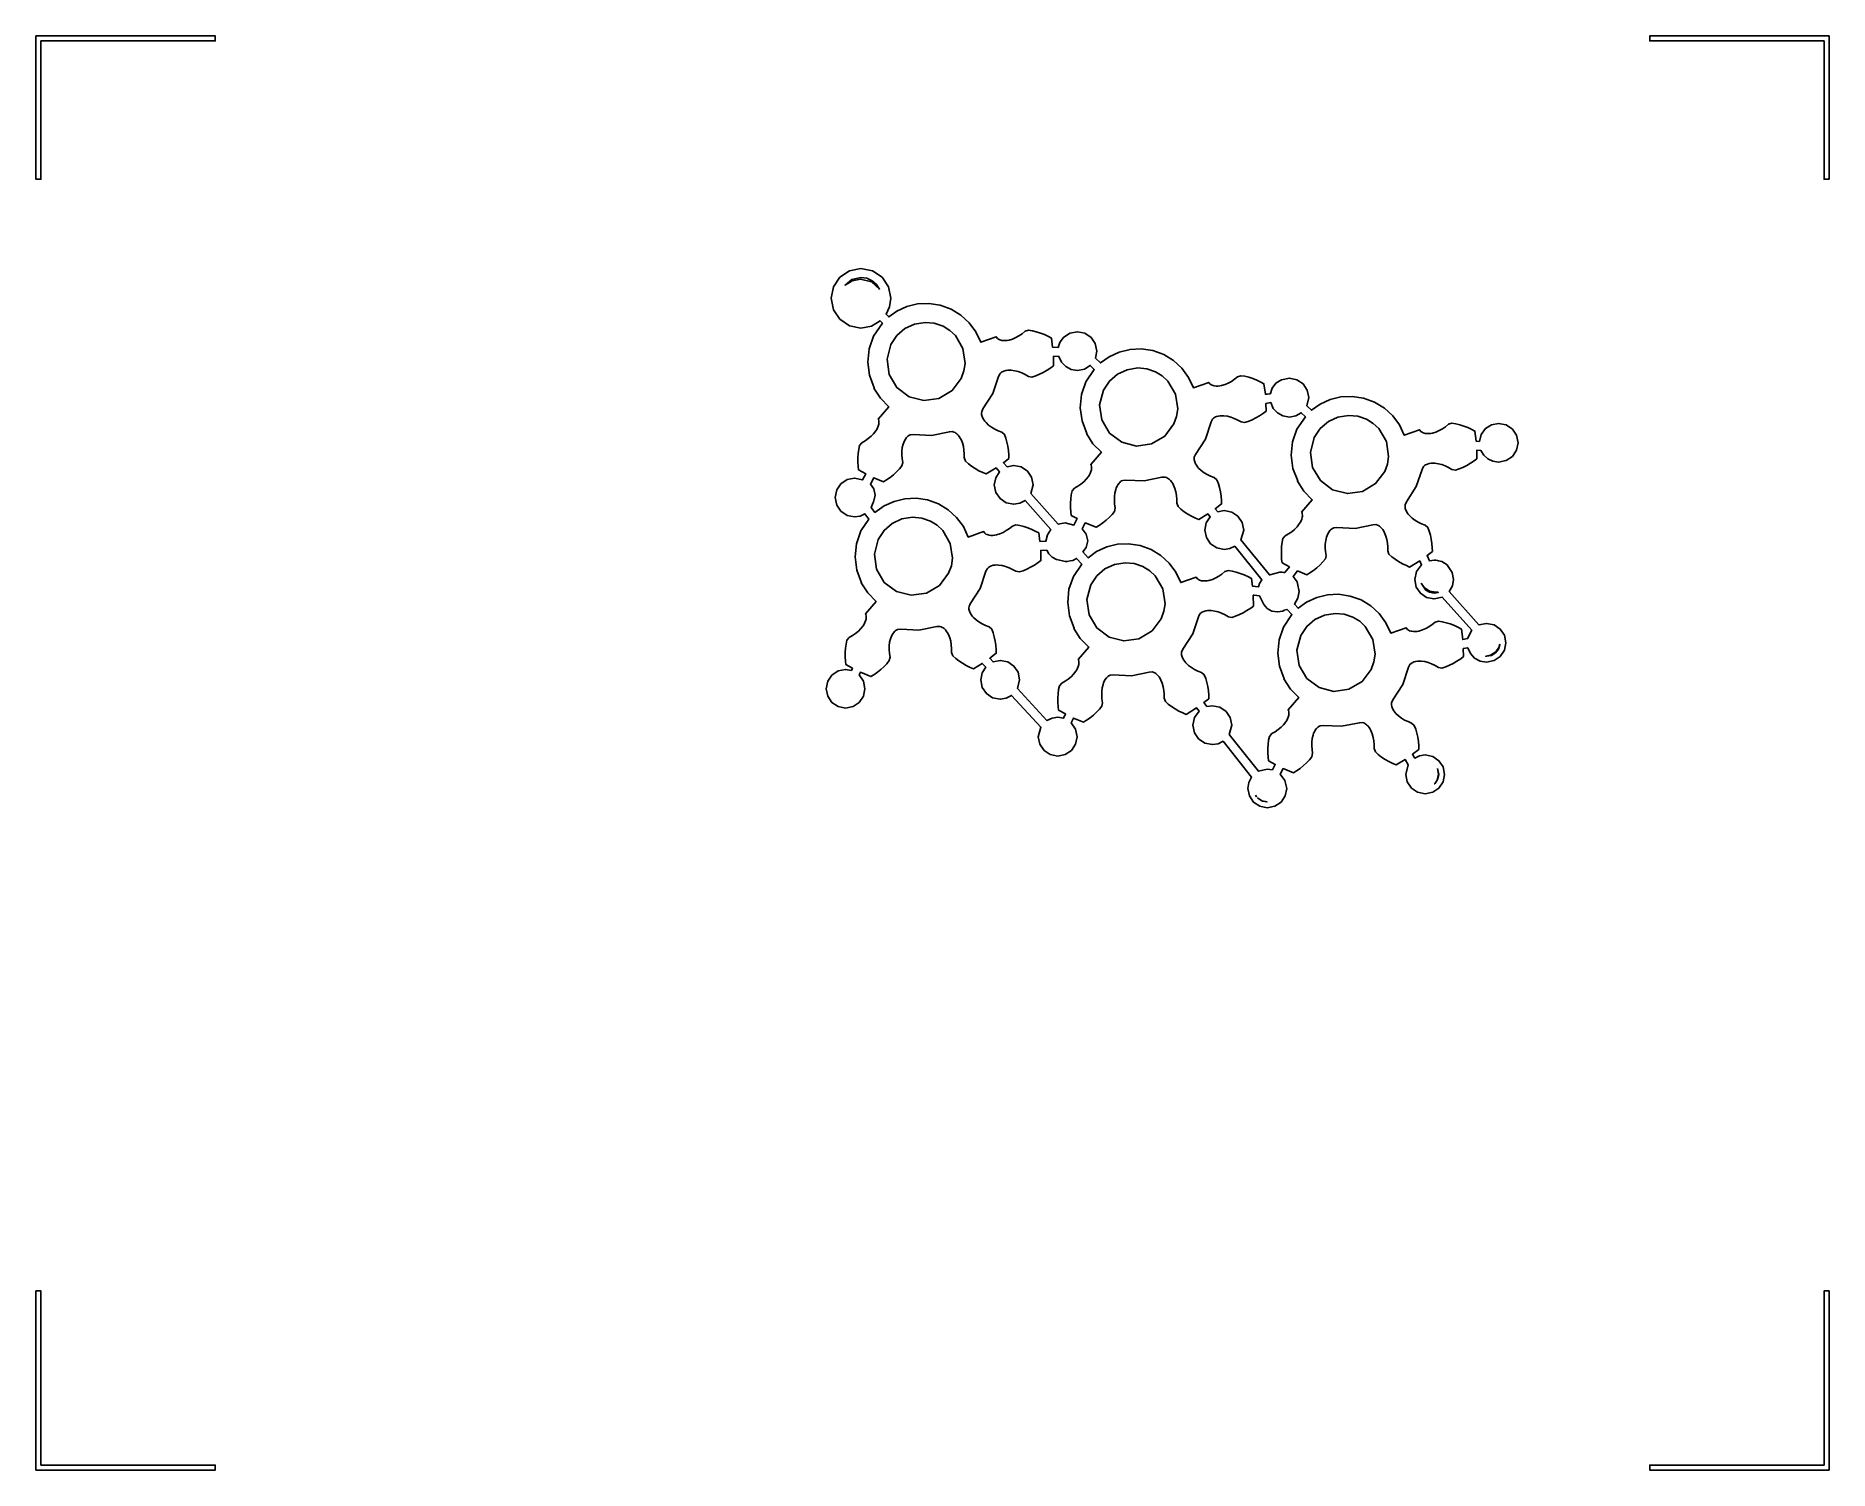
# Model space of a CAD drawing. Extents: x 0 to 10, y 0 to 8.
import ezdxf

# ---------------------------------------------------------------- set-up
doc = ezdxf.new("R2010")
doc.units = 0
doc.layers.add('Layer_1', color=7, linetype='CONTINUOUS')

msp = doc.modelspace()

# ---------------------------------------------------------------- linework, layer by layer
at = {"layer": 'Layer_1', "color": 7}
for points in [[(0.028332, 7.200022), (0.028332, 7.971669), (1.000015, 7.971669), (1.000015, 8.000001), (0, 8.000001), (0, 7.200022), (0.028332, 7.200022), (0.028332, 7.200022)], [(9.999992, 7.200022), (9.999992, 8.000001), (8.999977, 8.000001), (8.999977, 7.971669), (9.97166, 7.971669), (9.97166, 7.200022), (9.999992, 7.200022), (9.999992, 7.200022)], [(1.000015, 0), (1.000015, 0.028385), (0.028332, 0.028385), (0.028332, 1.000014), (0, 1.000014), (0, 0.01422), (0, 0), (1.000015, 0), (1.000015, 0)], [(10.000001, 0), (10.000001, 1.000014), (9.971669, 1.000014), (9.971669, 0.028385), (8.999986, 0.028385), (8.999986, 0), (10.000001, 0), (10.000001, 0)]]:
    msp.add_lwpolyline(points, close=True, dxfattribs=at)
for points in [[(4.601215, 6.702605), (4.536686, 6.689506), (4.483882, 6.653829), (4.448224, 6.601006), (4.435133, 6.536469), (4.448224, 6.471941), (4.483882, 6.419137), (4.536686, 6.383479), (4.601215, 6.370388), (4.659148, 6.380881), (4.70826, 6.409745), (4.720332, 6.397673), (4.670612, 6.324913), (4.646249, 6.253861), (4.638973, 6.180053), (4.648619, 6.106521), (4.675243, 6.036186), (4.673534, 6.03558), (4.709583, 5.979246), (4.756326, 5.931455), (4.697236, 5.862884), (4.69911, 5.859907), (4.700984, 5.852025), (4.701535, 5.8453), (4.70115, 5.839347), (4.700433, 5.833725), (4.697622, 5.823307), (4.693929, 5.813716), (4.689354, 5.804896), (4.684062, 5.796352), (4.671825, 5.780698), (4.657714, 5.766311), (4.641894, 5.753302), (4.624586, 5.741396), (4.6059, 5.730758), (4.593167, 5.715599), (4.588481, 5.693937), (4.585395, 5.671392), (4.583906, 5.647855), (4.583906, 5.623546), (4.58567, 5.598631), (4.587875, 5.579559), (4.628114, 5.557511), (4.610365, 5.523611), (4.610089, 5.523666), (4.565937, 5.533368), (4.52392, 5.524842), (4.489535, 5.501621), (4.466314, 5.467235), (4.457788, 5.425219), (4.466314, 5.383203), (4.489535, 5.348818), (4.52392, 5.325596), (4.565937, 5.317071), (4.596099, 5.321512), (4.622987, 5.333773), (4.644705, 5.303731), (4.600002, 5.238357), (4.575638, 5.167306), (4.568362, 5.093498), (4.578008, 5.019966), (4.604632, 4.949631), (4.602923, 4.949024), (4.638973, 4.89269), (4.685716, 4.8449), (4.626626, 4.776328), (4.628499, 4.773352), (4.630374, 4.765469), (4.630925, 4.758745), (4.630539, 4.752792), (4.629823, 4.747169), (4.627011, 4.736751), (4.623263, 4.72716), (4.618688, 4.718341), (4.613396, 4.709797), (4.601159, 4.694142), (4.587048, 4.679756), (4.571283, 4.666747), (4.553975, 4.654841), (4.535289, 4.644202), (4.522501, 4.629044), (4.517871, 4.607381), (4.514729, 4.584836), (4.513296, 4.561299), (4.513296, 4.536991), (4.515059, 4.512076), (4.517264, 4.493004), (4.5537, 4.472995), (4.547636, 4.460868), (4.515059, 4.466435), (4.473043, 4.45791), (4.438658, 4.434688), (4.415436, 4.400303), (4.406911, 4.358287), (4.415436, 4.31627), (4.438658, 4.281885), (4.473043, 4.258664), (4.515059, 4.250138), (4.557076, 4.258664), (4.591461, 4.281885), (4.614682, 4.31627), (4.623208, 4.358287), (4.614469, 4.400712), (4.590741, 4.435292), (4.598293, 4.45034), (4.656171, 4.426197), (4.672597, 4.436339), (4.692992, 4.450616), (4.712009, 4.465719), (4.729427, 4.481539), (4.745302, 4.49802), (4.759248, 4.515163), (4.763162, 4.534621), (4.759744, 4.555842), (4.758201, 4.576844), (4.758531, 4.597239), (4.760736, 4.617303), (4.765422, 4.636595), (4.768729, 4.646076), (4.772808, 4.655171), (4.777989, 4.664101), (4.784328, 4.672755), (4.788242, 4.676889), (4.792596, 4.680913), (4.798109, 4.684772), (4.805385, 4.688244), (4.822803, 4.690008), (4.924172, 4.685157), (5.023666, 4.705167), (5.041029, 4.706159), (5.048691, 4.703733), (5.054809, 4.700867), (5.059881, 4.69756), (5.064456, 4.694087), (5.071952, 4.686591), (5.078346, 4.678433), (5.083859, 4.669944), (5.088599, 4.661125), (5.096095, 4.642659), (5.101387, 4.623366), (5.104694, 4.603192), (5.106403, 4.582246), (5.106403, 4.560748), (5.113128, 4.542007), (5.129554, 4.527234), (5.147689, 4.513233), (5.167257, 4.50028), (5.188314, 4.488208), (5.210804, 4.477239), (5.228387, 4.469632), (5.277831, 4.499508), (5.296573, 4.479168), (5.276643, 4.446745), (5.269287, 4.408172), (5.277813, 4.366155), (5.301034, 4.33177), (5.335419, 4.308549), (5.377436, 4.300023), (5.411694, 4.30577), (5.441432, 4.321521), (5.604537, 4.144029), (5.59004, 4.091003), (5.598565, 4.048986), (5.621786, 4.014601), (5.656172, 3.99138), (5.698188, 3.982854), (5.740204, 3.99138), (5.774589, 4.014601), (5.797811, 4.048986), (5.806336, 4.091003), (5.797582, 4.133486), (5.773815, 4.168118), (5.786382, 4.195182), (5.841504, 4.172197), (5.85793, 4.182339), (5.878325, 4.196616), (5.897342, 4.211719), (5.91476, 4.227539), (5.930635, 4.24402), (5.944581, 4.261163), (5.948495, 4.280621), (5.945077, 4.301842), (5.943589, 4.322844), (5.943865, 4.343239), (5.946124, 4.363303), (5.95081, 4.382595), (5.954117, 4.392076), (5.958196, 4.401171), (5.963323, 4.410101), (5.969717, 4.418755), (5.973575, 4.422889), (5.977985, 4.426913), (5.983497, 4.430772), (5.990773, 4.434244), (6.008136, 4.436008), (6.109505, 4.431157), (6.208999, 4.451167), (6.226417, 4.452159), (6.234079, 4.449733), (6.240143, 4.446867), (6.245269, 4.44356), (6.249789, 4.440087), (6.257341, 4.432591), (6.263735, 4.424433), (6.269247, 4.415944), (6.273987, 4.407125), (6.281429, 4.388659), (6.286776, 4.369366), (6.290083, 4.349192), (6.291737, 4.328246), (6.291737, 4.306748), (6.298461, 4.288007), (6.314888, 4.273234), (6.333023, 4.259233), (6.352591, 4.24628), (6.373647, 4.234208), (6.396137, 4.223239), (6.41372, 4.215632), (6.472535, 4.251186), (6.486536, 4.233547), (6.461642, 4.198531), (6.452416, 4.155164), (6.460941, 4.113148), (6.484163, 4.078762), (6.518548, 4.055541), (6.560564, 4.047015), (6.592257, 4.051823), (6.620261, 4.065206), (6.779287, 3.865004), (6.764324, 3.835815), (6.758891, 3.802386), (6.767417, 3.76037), (6.790638, 3.725985), (6.825024, 3.702763), (6.86704, 3.694238), (6.909056, 3.702763), (6.943441, 3.725985), (6.966663, 3.76037), (6.975188, 3.802386), (6.96554, 3.846556), (6.939635, 3.881926), (6.956337, 3.913511), (7.012726, 3.889974), (7.029152, 3.900117), (7.049547, 3.914393), (7.068564, 3.929496), (7.085982, 3.945316), (7.101857, 3.961798), (7.115804, 3.97894), (7.119717, 3.998398), (7.116299, 4.01962), (7.114811, 4.040621), (7.115087, 4.061016), (7.117347, 4.081081), (7.122032, 4.100373), (7.12534, 4.109854), (7.129418, 4.118949), (7.134545, 4.127879), (7.140939, 4.136533), (7.144797, 4.140667), (7.149207, 4.144691), (7.154719, 4.148549), (7.161995, 4.152022), (7.179359, 4.153786), (7.280727, 4.148935), (7.380221, 4.168944), (7.39764, 4.169936), (7.405302, 4.167511), (7.411365, 4.164645), (7.416491, 4.161338), (7.421011, 4.157865), (7.428563, 4.150368), (7.434957, 4.14221), (7.440469, 4.133722), (7.44521, 4.124902), (7.452651, 4.106436), (7.457998, 4.087144), (7.461305, 4.066969), (7.462959, 4.046023), (7.462959, 4.024526), (7.469684, 4.005785), (7.48611, 3.991012), (7.504245, 3.977011), (7.523813, 3.964058), (7.544869, 3.951986), (7.567359, 3.941017), (7.584943, 3.93341), (7.635213, 3.963782), (7.653349, 3.9333), (7.639072, 3.880769), (7.647597, 3.838753), (7.670819, 3.804368), (7.705204, 3.781146), (7.74722, 3.772621), (7.789237, 3.781146), (7.823622, 3.804368), (7.846843, 3.838753), (7.855369, 3.880769), (7.846843, 3.922785), (7.823622, 3.957171), (7.789237, 3.980392), (7.74722, 3.988917), (7.716613, 3.984365), (7.689398, 3.971775), (7.685705, 3.976736), (7.676224, 3.992666), (7.712328, 4.020282), (7.711667, 4.039519), (7.709518, 4.064434), (7.705934, 4.088412), (7.700974, 4.111453), (7.694579, 4.133336), (7.686807, 4.153951), (7.671759, 4.167125), (7.651695, 4.174787), (7.632788, 4.183993), (7.61526, 4.194466), (7.599109, 4.206427), (7.584612, 4.220152), (7.578052, 4.227649), (7.57221, 4.235862), (7.566973, 4.244681), (7.562784, 4.254548), (7.56113, 4.26006), (7.559973, 4.265958), (7.559532, 4.272628), (7.560138, 4.280731), (7.567304, 4.296606), (7.622205, 4.381934), (7.654561, 4.478066), (7.662499, 4.493665), (7.668452, 4.499178), (7.673909, 4.502871), (7.679366, 4.505682), (7.684602, 4.507721), (7.694965, 4.510643), (7.705163, 4.512186), (7.715195, 4.512737), (7.725117, 4.512352), (7.744905, 4.509595), (7.764308, 4.504469), (7.783435, 4.497303), (7.802452, 4.488208), (7.820973, 4.47746), (7.840596, 4.473822), (7.861653, 4.480712), (7.882709, 4.489366), (7.903766, 4.499894), (7.924767, 4.512076), (7.945548, 4.525967), (7.960927, 4.537432), (7.95999, 4.582521), (7.985235, 4.587317), (7.999674, 4.555242), (8.023182, 4.529705), (8.053747, 4.512827), (8.08936, 4.506729), (8.131376, 4.515255), (8.165761, 4.538476), (8.188983, 4.572861), (8.197508, 4.614878), (8.188983, 4.656894), (8.165761, 4.691279), (8.131376, 4.714501), (8.08936, 4.723026), (8.047247, 4.714427), (7.881937, 4.901399), (7.899033, 4.932021), (7.905309, 4.967655), (7.897516, 5.007482), (7.87637, 5.040636), (7.870362, 5.049511), (7.840872, 5.068969), (7.821414, 5.072772), (7.815626, 5.07393), (7.806035, 5.075804), (7.803114, 5.075197), (7.797105, 5.075804), (7.771419, 5.072331), (7.75841, 5.101821), (7.78768, 5.1242), (7.787018, 5.143438), (7.784869, 5.168353), (7.781285, 5.192331), (7.776325, 5.215371), (7.769931, 5.237255), (7.762158, 5.25787), (7.74711, 5.271044), (7.727046, 5.278706), (7.708139, 5.287911), (7.690611, 5.298384), (7.67446, 5.310346), (7.659963, 5.324071), (7.653404, 5.331568), (7.647561, 5.339781), (7.642324, 5.3486), (7.638135, 5.358467), (7.636481, 5.363979), (7.635324, 5.369877), (7.634883, 5.376547), (7.635434, 5.38465), (7.6426, 5.400525), (7.697501, 5.485853), (7.729857, 5.581985), (7.737795, 5.597584), (7.743748, 5.603096), (7.749205, 5.606789), (7.754662, 5.609601), (7.759898, 5.61164), (7.770261, 5.614562), (7.780459, 5.616105), (7.790491, 5.616656), (7.800413, 5.61627), (7.820201, 5.613514), (7.839604, 5.608388), (7.858731, 5.601222), (7.877748, 5.592127), (7.896269, 5.581378), (7.915893, 5.57774), (7.936949, 5.584631), (7.958005, 5.593285), (7.979062, 5.603813), (8.000063, 5.615995), (8.020844, 5.629885), (8.036223, 5.641351), (8.03523, 5.68859), (8.058271, 5.686716), (8.074616, 5.66062), (8.097462, 5.640191), (8.125407, 5.626874), (8.157049, 5.622113), (8.199065, 5.630639), (8.233451, 5.65386), (8.256672, 5.688245), (8.265198, 5.730262), (8.256672, 5.772278), (8.233451, 5.806663), (8.199065, 5.829885), (8.157049, 5.83841), (8.116747, 5.830544), (8.083396, 5.809032), (8.060014, 5.777005), (8.049617, 5.737593), (8.031868, 5.739026), (8.024592, 5.79514), (8.00778, 5.804069), (8.00778, 5.80418), (7.98529, 5.814763), (7.962746, 5.823693), (7.940311, 5.830803), (7.918152, 5.836315), (7.896269, 5.839788), (7.877473, 5.833394), (7.860771, 5.819944), (7.843463, 5.808148), (7.825603, 5.798116), (7.807138, 5.790124), (7.788066, 5.784446), (7.778254, 5.782572), (7.768167, 5.781635), (7.757859, 5.781635), (7.747331, 5.782848), (7.741708, 5.784171), (7.735976, 5.786155), (7.729857, 5.788966), (7.723298, 5.793541), (7.716628, 5.802636), (7.630804, 5.77254), (7.603794, 5.830362), (7.566312, 5.881405), (7.519679, 5.924234), (7.465109, 5.957473), (7.404144, 5.979631), (7.339982, 5.989223), (7.277695, 5.986191), (7.217723, 5.971473), (7.161554, 5.945677), (7.11426, 5.911722), (7.087746, 5.936637), (7.098165, 5.982112), (7.089639, 6.024128), (7.066418, 6.058513), (7.032032, 6.081735), (6.990016, 6.09026), (6.946029, 6.080614), (6.942777, 6.080008), (6.91461, 6.062259), (6.894821, 6.035745), (6.892947, 6.0288), (6.884348, 6.004657), (6.881316, 6.004161), (6.866985, 6.00168), (6.856236, 6.001074), (6.848574, 6.059999), (6.831762, 6.068928), (6.809273, 6.079512), (6.786728, 6.088441), (6.764293, 6.095552), (6.742135, 6.101064), (6.720251, 6.104537), (6.701455, 6.098143), (6.684753, 6.084693), (6.667445, 6.072897), (6.649585, 6.062865), (6.63112, 6.054872), (6.612048, 6.049195), (6.602236, 6.047321), (6.592149, 6.046384), (6.581841, 6.046384), (6.571313, 6.047596), (6.565691, 6.048919), (6.559958, 6.050904), (6.55384, 6.053715), (6.54728, 6.05829), (6.54061, 6.067385), (6.454786, 6.037289), (6.427776, 6.095111), (6.390294, 6.146154), (6.343716, 6.188983), (6.289091, 6.222221), (6.228126, 6.24438), (6.163965, 6.253971), (6.101677, 6.25094), (6.041705, 6.236222), (5.985537, 6.210425), (5.936699, 6.175368), (5.908917, 6.203149), (5.916359, 6.241679), (5.907834, 6.283696), (5.884612, 6.318081), (5.850227, 6.341302), (5.80821, 6.349828), (5.765936, 6.341171), (5.731426, 6.317637), (5.729276, 6.316259), (5.71941, 6.303029), (5.718362, 6.301651), (5.709488, 6.289745), (5.70348, 6.267311), (5.702157, 6.26235), (5.702047, 6.261909), (5.6698, 6.263452), (5.663241, 6.313999), (5.646429, 6.322928), (5.623939, 6.333512), (5.601395, 6.342441), (5.57896, 6.349552), (5.556801, 6.355064), (5.534918, 6.358537), (5.516121, 6.352143), (5.49942, 6.338693), (5.482112, 6.326897), (5.464252, 6.316865), (5.445787, 6.308872), (5.426715, 6.303195), (5.416903, 6.301321), (5.406816, 6.300384), (5.396508, 6.300384), (5.38598, 6.301596), (5.380357, 6.302919), (5.374624, 6.304904), (5.368506, 6.307715), (5.361946, 6.31229), (5.355277, 6.321385), (5.269453, 6.291289), (5.242443, 6.349111), (5.20496, 6.400154), (5.158383, 6.442983), (5.103757, 6.476221), (5.042793, 6.49838), (4.978631, 6.507971), (4.916344, 6.50494), (4.856372, 6.490222), (4.800203, 6.464425), (4.755996, 6.432675), (4.741168, 6.447503), (4.760439, 6.489377), (4.767351, 6.536469), (4.754251, 6.601006), (4.718574, 6.653829), (4.665751, 6.689506), (4.601215, 6.702605), (4.601215, 6.702605)], [(4.601215, 6.65261), (4.634305, 6.647822), (4.663534, 6.634385), (4.687635, 6.61369), (4.705339, 6.587126), (4.660236, 6.627488), (4.598734, 6.642302), (4.55193, 6.633974), (4.512138, 6.610332), (4.551092, 6.641091), (4.601215, 6.65261), (4.601215, 6.65261)], [(4.959119, 6.401752), (4.959174, 6.401752), (5.010106, 6.396846), (5.058558, 6.380255), (5.096206, 6.357214), (5.12757, 6.328055), (5.169793, 6.255901), (5.181865, 6.173218), (5.175636, 6.13083), (5.160588, 6.089323), (5.10949, 6.021303), (5.036234, 5.977978), (4.952008, 5.966016), (4.869601, 5.987238), (4.801581, 6.038336), (4.758256, 6.111592), (4.746349, 6.195873), (4.767571, 6.27828), (4.800975, 6.328496), (4.845899, 6.367026), (4.899587, 6.392051), (4.959119, 6.401752), (4.959119, 6.401752)], [(5.673879, 6.213347), (5.704747, 6.211969), (5.719502, 6.180696), (5.742932, 6.155846), (5.773136, 6.139448), (5.80821, 6.133531), (5.847235, 6.141051), (5.879924, 6.161422), (5.902413, 6.138933), (5.855946, 6.070913), (5.831582, 5.999861), (5.824306, 5.926053), (5.833952, 5.852521), (5.860576, 5.782186), (5.858867, 5.78158), (5.894917, 5.725246), (5.94166, 5.677455), (5.882569, 5.608884), (5.884444, 5.605907), (5.886318, 5.598025), (5.886869, 5.5913), (5.886483, 5.585347), (5.885766, 5.579725), (5.882955, 5.569307), (5.879262, 5.559716), (5.874687, 5.550896), (5.869395, 5.542352), (5.857158, 5.526698), (5.843047, 5.512311), (5.827227, 5.499302), (5.809919, 5.487396), (5.791233, 5.476758), (5.7785, 5.461599), (5.773815, 5.439937), (5.770728, 5.417392), (5.76924, 5.393855), (5.76924, 5.369546), (5.771004, 5.344631), (5.773208, 5.325559), (5.806888, 5.307094), (5.788973, 5.271706), (5.740191, 5.283943), (5.700834, 5.276226), (5.548864, 5.446992), (5.561101, 5.495775), (5.552567, 5.537791), (5.529326, 5.572176), (5.494922, 5.595398), (5.452897, 5.603923), (5.41547, 5.596812), (5.395405, 5.619357), (5.426384, 5.643059), (5.425722, 5.662297), (5.423573, 5.687212), (5.41999, 5.71119), (5.415029, 5.73423), (5.408635, 5.756114), (5.400862, 5.776729), (5.385814, 5.789903), (5.36575, 5.797565), (5.346843, 5.80677), (5.329315, 5.817243), (5.313164, 5.829205), (5.298667, 5.84293), (5.292107, 5.850427), (5.286265, 5.85864), (5.281028, 5.867459), (5.276839, 5.877326), (5.275185, 5.882838), (5.274028, 5.888736), (5.273587, 5.895406), (5.274193, 5.903509), (5.281359, 5.919384), (5.33626, 6.004712), (5.368616, 6.100844), (5.376554, 6.116443), (5.382507, 6.121955), (5.387964, 6.125648), (5.393421, 6.12846), (5.398658, 6.130499), (5.40902, 6.133421), (5.419218, 6.134964), (5.42925, 6.135515), (5.439172, 6.135129), (5.45896, 6.132373), (5.478363, 6.127247), (5.49749, 6.120081), (5.516507, 6.110986), (5.535028, 6.100237), (5.554651, 6.096599), (5.575708, 6.10349), (5.596764, 6.112144), (5.617821, 6.122672), (5.638822, 6.134854), (5.659603, 6.148744), (5.674982, 6.16021), (5.673879, 6.213347), (5.673879, 6.213347)], [(6.144562, 6.147752), (6.195494, 6.142846), (6.243946, 6.126255), (6.281594, 6.103214), (6.312958, 6.074055), (6.355181, 6.001901), (6.367253, 5.919218), (6.361024, 5.87683), (6.345976, 5.835323), (6.294879, 5.767303), (6.221622, 5.723978), (6.137396, 5.712016), (6.05499, 5.733238), (5.98697, 5.784336), (5.943644, 5.857592), (5.931738, 5.941873), (5.95296, 6.02428), (5.986363, 6.074496), (6.031342, 6.113026), (6.085031, 6.138051), (6.144562, 6.147752), (6.144562, 6.147752)], [(6.886002, 5.954276), (6.900479, 5.922305), (6.923969, 5.896856), (6.954478, 5.880038), (6.990016, 5.873963), (7.025753, 5.880294), (7.056437, 5.8975), (7.079588, 5.875672), (7.031963, 5.805999), (7.0076, 5.734947), (7.000324, 5.661139), (7.00997, 5.587607), (7.036594, 5.517272), (7.03494, 5.516721), (7.070934, 5.460387), (7.117732, 5.412596), (7.058587, 5.344025), (7.060516, 5.341049), (7.062335, 5.333166), (7.062887, 5.326441), (7.062501, 5.320488), (7.061784, 5.314866), (7.058973, 5.304448), (7.05528, 5.294857), (7.050705, 5.286037), (7.045413, 5.277493), (7.033176, 5.261839), (7.019065, 5.247452), (7.003245, 5.234443), (6.985937, 5.222537), (6.967251, 5.211899), (6.954518, 5.19674), (6.949833, 5.175078), (6.946746, 5.152533), (6.945312, 5.128996), (6.945312, 5.104688), (6.947021, 5.079772), (6.949226, 5.0607), (6.990071, 5.038321), (6.964109, 5.006075), (6.959313, 5.006902), (6.957825, 5.007178), (6.950494, 5.008445), (6.94884, 5.008059), (6.937099, 5.009272), (6.881923, 4.993563), (6.879167, 4.992846), (6.719921, 5.189299), (6.735299, 5.243814), (6.726774, 5.285831), (6.703553, 5.320216), (6.669167, 5.343437), (6.627151, 5.351963), (6.590771, 5.345183), (6.576494, 5.36205), (6.611717, 5.389059), (6.611056, 5.408297), (6.608906, 5.433212), (6.605378, 5.45719), (6.600362, 5.48023), (6.593968, 5.502114), (6.586196, 5.522729), (6.571148, 5.535903), (6.551083, 5.543565), (6.532232, 5.55277), (6.514648, 5.563243), (6.498497, 5.575205), (6.484001, 5.58893), (6.477441, 5.596427), (6.471598, 5.60464), (6.466362, 5.613459), (6.462172, 5.623326), (6.460519, 5.628838), (6.459361, 5.634736), (6.45892, 5.641406), (6.459526, 5.649509), (6.466692, 5.665384), (6.521593, 5.750712), (6.55395, 5.846844), (6.561887, 5.862443), (6.56784, 5.867955), (6.573297, 5.871648), (6.578754, 5.87446), (6.583991, 5.876499), (6.594354, 5.879421), (6.604551, 5.880964), (6.614583, 5.881515), (6.624505, 5.881129), (6.644294, 5.878373), (6.663696, 5.873247), (6.682824, 5.866081), (6.701841, 5.856986), (6.720362, 5.846237), (6.739985, 5.842599), (6.761041, 5.84949), (6.782098, 5.858144), (6.803154, 5.868672), (6.824155, 5.880854), (6.844936, 5.894744), (6.860315, 5.90621), (6.859378, 5.9497), (6.886002, 5.954276), (6.886002, 5.954276)], [(7.32058, 5.882838), (7.371512, 5.877932), (7.419964, 5.861341), (7.457612, 5.8383), (7.488976, 5.809141), (7.531199, 5.736986), (7.543271, 5.654304), (7.537042, 5.611916), (7.521994, 5.570409), (7.470896, 5.502389), (7.39764, 5.459064), (7.313414, 5.447102), (7.231007, 5.468324), (7.162987, 5.519422), (7.119662, 5.592678), (7.107756, 5.676959), (7.128977, 5.759366), (7.162381, 5.809582), (7.20736, 5.848111), (7.261049, 5.873137), (7.32058, 5.882838), (7.32058, 5.882838)], [(5.11175, 5.792714), (5.119412, 5.790289), (5.125475, 5.787423), (5.130602, 5.784115), (5.135121, 5.780643), (5.142673, 5.773146), (5.149067, 5.764988), (5.154579, 5.756499), (5.15932, 5.74768), (5.166761, 5.729214), (5.172108, 5.709922), (5.175415, 5.689747), (5.177069, 5.668801), (5.177069, 5.647304), (5.183794, 5.628562), (5.20022, 5.61379), (5.218355, 5.599789), (5.237923, 5.586835), (5.25898, 5.574764), (5.281469, 5.563795), (5.299053, 5.556188), (5.354726, 5.589812), (5.373577, 5.568645), (5.352515, 5.53553), (5.344749, 5.495775), (5.353274, 5.453758), (5.376496, 5.419373), (5.410881, 5.396152), (5.452897, 5.387626), (5.48668, 5.393185), (5.516121, 5.408462), (5.659713, 5.247232), (5.640674, 5.216972), (5.632593, 5.181086), (5.599024, 5.179928), (5.592851, 5.227443), (5.576039, 5.236373), (5.553549, 5.246956), (5.531004, 5.255886), (5.50857, 5.262996), (5.486411, 5.268509), (5.464528, 5.271981), (5.445731, 5.265587), (5.42903, 5.252138), (5.411721, 5.240342), (5.393862, 5.230309), (5.375396, 5.222317), (5.356324, 5.216639), (5.346513, 5.214765), (5.336425, 5.213828), (5.326118, 5.213828), (5.31559, 5.215041), (5.309967, 5.216364), (5.304234, 5.218348), (5.298116, 5.221159), (5.291556, 5.225734), (5.284887, 5.234829), (5.199063, 5.204733), (5.171998, 5.262555), (5.13457, 5.313598), (5.087937, 5.356427), (5.033367, 5.389666), (4.972403, 5.411825), (4.908241, 5.421416), (4.845954, 5.418329), (4.785927, 5.403667), (4.729813, 5.37787), (4.679211, 5.341545), (4.678936, 5.34182), (4.658376, 5.370098), (4.670061, 5.397713), (4.67166, 5.399753), (4.680148, 5.437566), (4.672156, 5.474222), (4.653855, 5.498861), (4.672872, 5.535242), (4.726836, 5.512752), (4.743263, 5.522894), (4.763658, 5.537171), (4.782674, 5.552274), (4.800093, 5.568094), (4.815968, 5.584575), (4.829914, 5.601718), (4.833827, 5.621176), (4.83041, 5.642398), (4.828922, 5.663399), (4.829197, 5.683794), (4.831457, 5.703858), (4.836143, 5.723151), (4.83945, 5.732632), (4.843529, 5.741727), (4.848655, 5.750657), (4.855049, 5.759311), (4.858908, 5.763445), (4.863317, 5.767469), (4.868829, 5.771327), (4.876105, 5.7748), (4.893469, 5.776564), (4.994837, 5.771713), (5.094332, 5.791722), (5.11175, 5.792714), (5.11175, 5.792714)], [(6.297083, 5.538714), (6.304745, 5.536289), (6.310809, 5.533423), (6.315935, 5.530115), (6.320455, 5.526643), (6.328006, 5.519146), (6.334401, 5.510988), (6.339913, 5.502499), (6.344653, 5.49368), (6.352095, 5.475214), (6.357441, 5.455922), (6.360749, 5.435747), (6.362402, 5.414801), (6.362402, 5.393304), (6.369127, 5.374562), (6.385554, 5.35979), (6.403688, 5.345789), (6.423256, 5.332835), (6.444313, 5.320764), (6.466802, 5.309795), (6.484386, 5.302188), (6.535539, 5.333111), (6.548603, 5.317622), (6.526972, 5.284165), (6.519003, 5.243814), (6.527528, 5.201798), (6.55075, 5.167413), (6.585135, 5.144191), (6.627151, 5.135666), (6.657822, 5.140231), (6.685084, 5.152864), (6.836337, 4.966167), (6.822722, 4.945386), (6.818368, 4.927582), (6.783696, 4.931055), (6.778184, 4.973443), (6.761372, 4.982373), (6.738882, 4.992956), (6.716338, 5.001886), (6.693903, 5.008996), (6.671744, 5.014509), (6.649861, 5.017981), (6.631065, 5.011587), (6.614363, 4.998138), (6.597055, 4.986342), (6.579195, 4.976309), (6.56073, 4.968317), (6.541658, 4.962639), (6.531846, 4.960765), (6.521759, 4.959828), (6.511451, 4.959828), (6.500923, 4.961041), (6.4953, 4.962364), (6.489568, 4.964348), (6.483449, 4.967159), (6.47689, 4.971734), (6.47022, 4.980829), (6.384396, 4.950733), (6.357331, 5.008556), (6.319904, 5.059598), (6.273271, 5.102428), (6.218701, 5.135666), (6.157736, 5.157825), (6.093575, 5.167416), (6.031287, 5.164329), (5.97126, 5.149667), (5.915146, 5.12387), (5.867135, 5.089419), (5.838417, 5.12172), (5.856993, 5.145753), (5.865482, 5.183566), (5.857489, 5.220222), (5.834999, 5.250484), (5.852143, 5.283777), (5.91217, 5.258752), (5.928596, 5.268894), (5.948991, 5.283171), (5.968008, 5.298274), (5.985426, 5.314094), (6.001301, 5.330575), (6.015247, 5.347718), (6.01916, 5.367176), (6.015743, 5.388398), (6.014255, 5.409399), (6.01453, 5.429794), (6.01679, 5.449858), (6.021476, 5.469151), (6.024783, 5.478632), (6.028862, 5.487727), (6.033988, 5.496657), (6.040382, 5.505311), (6.044241, 5.509445), (6.048651, 5.513469), (6.054163, 5.517327), (6.061439, 5.5208), (6.078802, 5.522564), (6.180171, 5.517713), (6.279665, 5.537722), (6.297083, 5.538714), (6.297083, 5.538714)], [(4.888673, 5.315197), (4.939605, 5.310291), (4.988057, 5.293699), (5.025705, 5.270658), (5.057069, 5.241499), (5.099292, 5.169345), (5.111364, 5.086663), (5.105135, 5.044274), (5.090087, 5.002768), (5.03899, 4.934748), (4.965733, 4.891422), (4.881507, 4.879461), (4.799101, 4.900683), (4.731081, 4.95178), (4.687755, 5.025037), (4.675849, 5.109318), (4.697071, 5.191724), (4.730474, 5.24194), (4.775453, 5.28047), (4.829142, 5.305495), (4.888673, 5.315197), (4.888673, 5.315197)], [(7.473101, 5.273855), (7.480763, 5.27143), (7.486826, 5.268564), (7.491953, 5.265256), (7.496473, 5.261784), (7.504024, 5.254287), (7.510418, 5.246129), (7.515931, 5.237641), (7.520671, 5.228821), (7.528112, 5.210355), (7.533459, 5.191063), (7.536766, 5.170888), (7.53842, 5.149942), (7.53842, 5.128445), (7.545145, 5.109703), (7.561571, 5.094931), (7.579706, 5.08093), (7.599274, 5.067977), (7.620331, 5.055905), (7.64282, 5.044936), (7.660404, 5.037329), (7.717069, 5.071559), (7.726936, 5.04918), (7.69931, 5.013216), (7.688957, 4.967655), (7.697483, 4.925639), (7.720704, 4.891254), (7.755089, 4.868032), (7.797105, 4.859507), (7.842856, 4.87009), (8.007174, 4.68422), (7.983857, 4.637974), (7.957013, 4.632847), (7.949406, 4.691221), (7.932594, 4.70015), (7.910105, 4.710734), (7.88756, 4.719664), (7.865126, 4.726774), (7.842967, 4.732286), (7.821083, 4.735759), (7.802287, 4.729365), (7.785585, 4.715915), (7.768277, 4.704119), (7.750417, 4.694087), (7.731952, 4.686094), (7.71288, 4.680417), (7.703068, 4.678543), (7.692981, 4.677606), (7.682673, 4.677606), (7.672145, 4.678818), (7.666523, 4.680141), (7.66079, 4.682126), (7.654672, 4.684937), (7.648112, 4.689512), (7.641442, 4.698607), (7.555618, 4.668511), (7.528554, 4.726333), (7.491126, 4.777376), (7.444493, 4.820205), (7.389923, 4.853443), (7.328958, 4.875602), (7.264797, 4.885193), (7.20251, 4.882107), (7.142482, 4.867444), (7.086369, 4.841647), (7.038964, 4.807638), (7.018293, 4.830568), (7.037976, 4.862825), (7.045248, 4.901124), (7.035822, 4.944725), (7.033507, 4.955363), (7.011403, 4.985129), (7.035987, 5.015666), (7.088188, 4.993893), (7.104614, 5.004036), (7.125009, 5.018312), (7.144026, 5.033415), (7.161444, 5.049235), (7.177319, 5.065717), (7.191265, 5.082859), (7.195179, 5.102317), (7.191761, 5.123539), (7.190273, 5.14454), (7.190548, 5.164935), (7.192808, 5.184999), (7.197494, 5.204292), (7.200801, 5.213773), (7.20488, 5.222868), (7.210006, 5.231798), (7.2164, 5.240452), (7.220259, 5.244586), (7.224668, 5.24861), (7.230181, 5.252468), (7.237457, 5.255941), (7.25482, 5.257705), (7.356188, 5.252854), (7.455683, 5.272863), (7.473101, 5.273855), (7.473101, 5.273855)], [(5.637113, 5.131256), (5.647972, 5.110751), (5.66754, 5.091624), (5.692069, 5.079166), (5.692841, 5.079056), (5.740191, 5.067591), (5.751766, 5.068748), (5.751876, 5.068748), (5.766814, 5.071339), (5.782524, 5.07404), (5.80347, 5.085781), (5.832464, 5.053204), (5.78539, 4.984357), (5.761026, 4.913306), (5.753751, 4.839498), (5.763397, 4.765966), (5.79002, 4.695631), (5.788312, 4.695024), (5.824361, 4.63869), (5.871104, 4.5909), (5.812014, 4.522328), (5.813888, 4.519352), (5.815762, 4.511469), (5.816313, 4.504745), (5.815927, 4.498792), (5.815211, 4.493169), (5.8124, 4.482751), (5.808707, 4.47316), (5.804131, 4.464341), (5.79884, 4.455797), (5.786603, 4.440142), (5.772492, 4.425756), (5.756672, 4.412747), (5.739364, 4.400841), (5.720677, 4.390202), (5.707944, 4.375044), (5.703259, 4.353381), (5.700172, 4.330836), (5.698684, 4.307299), (5.698684, 4.282991), (5.700448, 4.258076), (5.702653, 4.239004), (5.741679, 4.217617), (5.730544, 4.193694), (5.698188, 4.199206), (5.666497, 4.194426), (5.638491, 4.181071), (5.473788, 4.360216), (5.485584, 4.408172), (5.477059, 4.450188), (5.453837, 4.484573), (5.419452, 4.507795), (5.377436, 4.51632), (5.337583, 4.508438), (5.319227, 4.528392), (5.355883, 4.556504), (5.355222, 4.575741), (5.353072, 4.600656), (5.349489, 4.624634), (5.344528, 4.647675), (5.338134, 4.669558), (5.330362, 4.690174), (5.315314, 4.703347), (5.295249, 4.71101), (5.276343, 4.720215), (5.258814, 4.730688), (5.242664, 4.742649), (5.228167, 4.756375), (5.221607, 4.763871), (5.215764, 4.772084), (5.210528, 4.780904), (5.206338, 4.79077), (5.204685, 4.796282), (5.203527, 4.802181), (5.203086, 4.80885), (5.203693, 4.816953), (5.210859, 4.832828), (5.26576, 4.918156), (5.298116, 5.014288), (5.306054, 5.029888), (5.312006, 5.0354), (5.317463, 5.039093), (5.322921, 5.041904), (5.328157, 5.043943), (5.33852, 5.046865), (5.348717, 5.048408), (5.358749, 5.04896), (5.368672, 5.048574), (5.38846, 5.045818), (5.407863, 5.040691), (5.42699, 5.033525), (5.446007, 5.024431), (5.464528, 5.013682), (5.484151, 5.010044), (5.505208, 5.016934), (5.526264, 5.025588), (5.54732, 5.036116), (5.568321, 5.048298), (5.589102, 5.062189), (5.604481, 5.073654), (5.603269, 5.130043), (5.637113, 5.131256), (5.637113, 5.131256)], [(6.074006, 5.061197), (6.124939, 5.056291), (6.173391, 5.039699), (6.211039, 5.016658), (6.242403, 4.987499), (6.284626, 4.915345), (6.296698, 4.832663), (6.290469, 4.790274), (6.275421, 4.748768), (6.224323, 4.680748), (6.151066, 4.637422), (6.066841, 4.625461), (5.984434, 4.646683), (5.916414, 4.69778), (5.873088, 4.771037), (5.861182, 4.855318), (5.882404, 4.937724), (5.915808, 4.98794), (5.960787, 5.02647), (6.014475, 5.051495), (6.074006, 5.061197), (6.074006, 5.061197)], [(7.7244, 4.948032), (7.741819, 4.922621), (7.770757, 4.903384), (7.806145, 4.896328), (7.818162, 4.897982), (7.819981, 4.895942), (7.797105, 4.892084), (7.772151, 4.896289), (7.750824, 4.90796), (7.7244, 4.948032), (7.7244, 4.948032)], [(6.792957, 4.879902), (6.822722, 4.876925), (6.834849, 4.854987), (6.846921, 4.827371), (6.866985, 4.805708), (6.893002, 4.791597), (6.923099, 4.786526), (6.953746, 4.791818), (6.960857, 4.795842), (6.977614, 4.801078), (7.004127, 4.771643), (6.956612, 4.702135), (6.932249, 4.631083), (6.924973, 4.557275), (6.934619, 4.483743), (6.961243, 4.413408), (6.959534, 4.412802), (6.995583, 4.356468), (7.042326, 4.308678), (6.983236, 4.240106), (6.98511, 4.23713), (6.986984, 4.229247), (6.987535, 4.222522), (6.98715, 4.216569), (6.986433, 4.210947), (6.983622, 4.200529), (6.979929, 4.190938), (6.975354, 4.182118), (6.970062, 4.173575), (6.957825, 4.15792), (6.943714, 4.143533), (6.927894, 4.130525), (6.910586, 4.118618), (6.8919, 4.10798), (6.879167, 4.092822), (6.874481, 4.071159), (6.871395, 4.048614), (6.869906, 4.025077), (6.869906, 4.000769), (6.87167, 3.975854), (6.873875, 3.956782), (6.911688, 3.936056), (6.895869, 3.906125), (6.86704, 3.910535), (6.81721, 3.897746), (6.654436, 4.102633), (6.668713, 4.155164), (6.660187, 4.19718), (6.636966, 4.231566), (6.602581, 4.254787), (6.560564, 4.263313), (6.530523, 4.258517), (6.512829, 4.280841), (6.541162, 4.302504), (6.5405, 4.321741), (6.53835, 4.346656), (6.534768, 4.370634), (6.529806, 4.393675), (6.523412, 4.415558), (6.51564, 4.436174), (6.500592, 4.449347), (6.480528, 4.45701), (6.461621, 4.466215), (6.444092, 4.476688), (6.427942, 4.488649), (6.413445, 4.502375), (6.406885, 4.509871), (6.401042, 4.518084), (6.395806, 4.526904), (6.391617, 4.53677), (6.389963, 4.542282), (6.388806, 4.548181), (6.388365, 4.55485), (6.388971, 4.562953), (6.396137, 4.578828), (6.451038, 4.664156), (6.483394, 4.760288), (6.491332, 4.775888), (6.497285, 4.7814), (6.502742, 4.785093), (6.508199, 4.787904), (6.513435, 4.789943), (6.523798, 4.792865), (6.533996, 4.794408), (6.544028, 4.79496), (6.55395, 4.794574), (6.573738, 4.791818), (6.593141, 4.786691), (6.612268, 4.779525), (6.631285, 4.770431), (6.649806, 4.759682), (6.669429, 4.756044), (6.690486, 4.762934), (6.711542, 4.771588), (6.732599, 4.782116), (6.7536, 4.794298), (6.774381, 4.808189), (6.78976, 4.819654), (6.788492, 4.879626), (6.792957, 4.879902), (6.792957, 4.879902)], [(7.245229, 4.778974), (7.296161, 4.774068), (7.344613, 4.757477), (7.382261, 4.734436), (7.413625, 4.705277), (7.455848, 4.633123), (7.46792, 4.55044), (7.461691, 4.508052), (7.446643, 4.466546), (7.395545, 4.398525), (7.322289, 4.3552), (7.238063, 4.343239), (7.155656, 4.36446), (7.087636, 4.415558), (7.044311, 4.488815), (7.032405, 4.573095), (7.053626, 4.655502), (7.08703, 4.705718), (7.132009, 4.744248), (7.185698, 4.769273), (7.245229, 4.778974), (7.245229, 4.778974)], [(8.164105, 4.606444), (8.156141, 4.579966), (8.139798, 4.558644), (8.116921, 4.544423), (8.08936, 4.539251), (8.084785, 4.539692), (8.112235, 4.545094), (8.14178, 4.564551), (8.161514, 4.593656), (8.164105, 4.606444), (8.164105, 4.606444)], [(7.815406, 3.91307), (7.822847, 3.880769), (7.817006, 3.851512), (7.801074, 3.827632), (7.814744, 3.847806), (7.821635, 3.882147), (7.815406, 3.91307), (7.815406, 3.91307)], [(6.801996, 3.764187), (6.807398, 3.756194), (6.801996, 3.764187), (6.801996, 3.764187)], [(6.812359, 3.750241), (6.840251, 3.731886), (6.865662, 3.726925), (6.836158, 3.733437), (6.812359, 3.750241), (6.812359, 3.750241)]]:
    msp.add_lwpolyline(points, dxfattribs=at)

doc.saveas('drawing.dxf')
